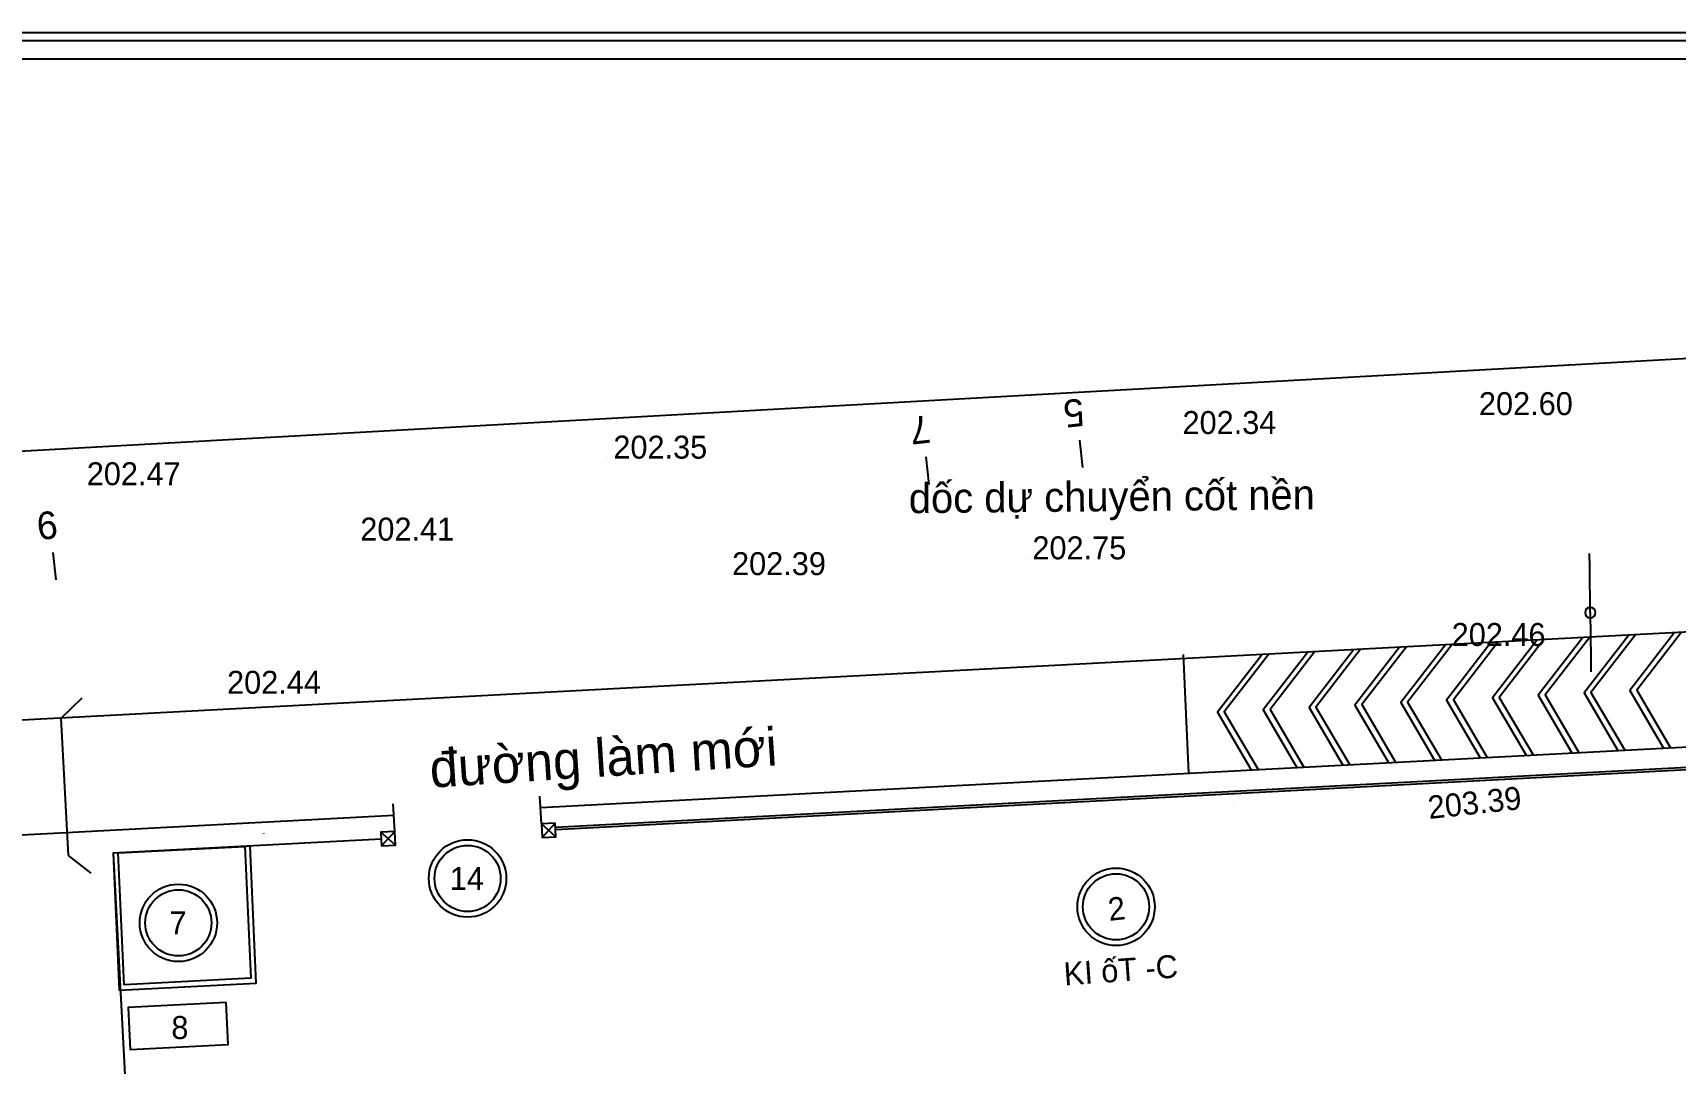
# Model space of a CAD drawing. Extents: x -31423 to 1909503, y -2344077 to 1640342.
# Drawn here: x 40923 to 112482, y 3447 to 48331 of the extents above; entities that cross this region are included whole.
import ezdxf

# ---------------------------------------------------------------- set-up
doc = ezdxf.new("R2010")
doc.units = 0
for name, color, linetype in [('Level 1', 7, 'Continuous'), ('Level 10', 7, 'Continuous'), ('Level 12', 7, 'Continuous'), ('Level 13', 7, 'Continuous'), ('Level 15', 7, 'Continuous'), ('Level 17', 7, 'Continuous'), ('Level 2', 7, 'Continuous'), ('Level 20', 7, 'Continuous'), ('Level 23', 7, 'Continuous'), ('Level 36', 7, 'Continuous'), ('Level 6', 7, 'Continuous'), ('Level 7', 7, 'Continuous')]:
    doc.layers.add(name, color=color, linetype=linetype)

# ---------------------------------------------------------------- blocks, each defined once
blk = doc.blocks.new('DIEN_L')
at = {"layer": 'Level 7'}
for p, q in [((-19.53, 3.47), (-25.42, 4.51)), ((0, 0), (-19.53, 3.47)), ((0, 0), (19.53, -3.47)), ((19.53, -3.47), (25.42, -4.51))]:
    blk.add_line(p, q, dxfattribs=at)
for start, end in [(169.93313, 349.93313), (349.93313, 169.93313)]:
    blk.add_arc((0, 0), 2.28, start, end, dxfattribs=at)
blk = doc.blocks.new('SC6460')
at = {"layer": 'Level 1'}
blk.add_line((0, 0), (0, 0), dxfattribs=at)
blk = doc.blocks.new('A$C450')
at = {"layer": 'Level 23'}
blk.add_lwpolyline([(6000, 6000), (0, 6000), (0, 0), (6000, 0)], close=True, dxfattribs=at)
for points in [[(6000, 6000), (0, 0)], [(6000, 0), (0, 6000)]]:
    blk.add_lwpolyline(points, dxfattribs=at)
blk = doc.blocks.new('KTC')
at = {"layer": 'Level 1'}
for p, q in [((419299, 296306), (11065, 296306)), ((417756, 294763), (12608, 294763))]:
    blk.add_line(p, q, dxfattribs=at)
at = {"layer": 'Level 2'}
blk.add_line((419975, 296983), (0, 296983), dxfattribs=at)

msp = doc.modelspace()

# ---------------------------------------------------------------- linework, layer by layer
at = {"layer": 'Level 1'}
for points in [[(149649, 24171), (-437, 16228)], [(43057, 19351), (42164, 18483)], [(63043, 14584), (147114, 19033)], [(42481, 12491), (42164, 18483)], [(7219, 11629), (56652, 14246)], [(43461, 11722), (42481, 12491)]]:
    msp.add_lwpolyline(points, dxfattribs=at)
at = {"layer": 'Level 10'}
for p, q in [((93188, 14859), (93188, 14858)), ((56059, 13906), (56057, 13906)), ((50974, 13445), (50975, 13440))]:
    msp.add_line(p, q, dxfattribs=at)
at = {"layer": 'Level 12'}
for p, q in [((86532, 30587), (86663, 29394)), ((79832, 29854), (79963, 28661)), ((41799, 25696), (41929, 24503))]:
    msp.add_line(p, q, dxfattribs=at)
at = {"layer": 'Level 13'}
for p, q in [((151210, 18246), (63695, 13608)), ((63081, 13876), (63017, 15083)), ((56689, 13541), (56626, 14745)), ((56106, 13210), (44422, 12594)), ((44422, 12594), (46921, -34991))]:
    msp.add_line(p, q, dxfattribs=at)
at = {"layer": 'Level 15'}
msp.add_line((115432, 16450), (63690, 13708), dxfattribs=at)
msp.add_lwpolyline([(50391, 12902), (50167, 12891), (50417, 7146), (44896, 6860), (44646, 12605), (44422, 12594), (44682, 6625), (50650, 6933), (50391, 12902)], dxfattribs=at)
at = {"layer": 'Level 17'}
for p, q in [((91290, 16079), (91056, 21252)), ((44646, 12605), (50167, 12891))]:
    msp.add_line(p, q, dxfattribs=at)
for points in [[(112459, 22203), (110509, 19684), (111981, 17174)], [(112758, 22219), (110808, 19699), (112281, 17190)], [(98779, 21479), (96830, 18960), (98302, 16450)], [(100477, 21569), (98527, 19049), (99999, 16540)], [(100776, 21585), (98827, 19065), (100299, 16556)], [(102474, 21675), (100524, 19155), (101996, 16645)], [(102773, 21690), (100824, 19171), (102296, 16661)], [(104471, 21780), (102521, 19261), (103993, 16751)], [(104770, 21796), (102821, 19277), (104293, 16767)], [(106468, 21886), (104518, 19367), (105990, 16857)], [(106767, 21902), (104817, 19382), (106290, 16873)], [(108465, 21992), (106515, 19472), (107987, 16963)], [(108764, 22008), (106814, 19488), (108287, 16978)], [(110462, 22097), (108512, 19578), (109984, 17068)], [(110761, 22113), (108811, 19594), (110284, 17084)], [(94486, 21252), (92536, 18732), (94008, 16223)], [(94785, 21268), (92836, 18748), (94308, 16239)], [(96483, 21358), (94533, 18838), (96005, 16328)], [(96782, 21373), (94833, 18854), (96305, 16344)], [(98480, 21463), (96530, 18944), (98002, 16434)]]:
    msp.add_lwpolyline(points, dxfattribs=at)
at = {"layer": 'Level 2'}
msp.add_lwpolyline([(171781, -48285), (165505, 37066), (-14454, 27038), (2779, -43944), (171781, -48285)], dxfattribs=at)
at = {"layer": 'Level 20'}
for centre, radius in [((59865, 11494), 1687), ((59865, 11494), 1441), ((88121, 10257), 1687), ((88121, 10257), 1441), ((47265, 9558), 1687), ((47265, 9558), 1441)]:
    msp.add_circle(centre, radius, dxfattribs=at)
at = {"layer": 'Level 36'}
msp.add_lwpolyline([(49342, 6091), (45078, 5877), (45170, 4039), (49434, 4253)], close=True, dxfattribs=at)

# ---------------------------------------------------------------- block references
at = {"layer": 'Level 1', "xscale": 0.5151612180285156, "yscale": 0.5151612179353834}
msp.add_blockref('KTC', (-31423, -104663), dxfattribs=at)
at = {"layer": 'Level 10', "xscale": 0.1, "yscale": 0.10000000000000002}
for p in [(103683, 31678), (90766, 30854), (65967, 29781), (43022, 28624), (54941, 26210), (84225, 25395), (71139, 24707), (102495, 21620), (49135, 19538)]:
    msp.add_blockref('SC6460', p, dxfattribs=at)
at = {"layer": 'Level 10', "xscale": 0.09999999999999999, "yscale": 0.10000000000000003, "rotation": 6.07875958614442}
msp.add_blockref('SC6460', (101408, 15049), dxfattribs=at)
at = {"layer": 'Level 23', "xscale": 0.09999999508151451, "yscale": 0.09999999999672843, "rotation": 2.9547432034011036}
for p in [(63112, 13277), (56121, 12910)]:
    msp.add_blockref('A$C450', p, dxfattribs=at)
at = {"layer": 'Level 7', "xscale": 100.00000000001725, "yscale": 99.99999999999999, "rotation": -79.26909055402233}
msp.add_blockref('DIEN_L', (108785, 23075), dxfattribs=at)

# ---------------------------------------------------------------- texts
at = {"layer": 'Level 10'}
for s, p in [('202.60', (103933, 31678)), ('202.34', (91016, 30854)), ('202.35', (66217, 29781)), ('202.47', (43272, 28624)), ('202.41', (55191, 26210)), ('202.75', (84475, 25395)), ('202.39', (71389, 24707)), ('202.46', (102745, 21620)), ('202.44', (49385, 19538))]:
    msp.add_text(s, height=1000, dxfattribs=at).set_placement(p)
msp.add_text('203.39', height=1000, rotation=6.07876, dxfattribs=at).set_placement((101762, 14082))
at = {"layer": 'Level 12'}
for s, p in [('5', (86661, 32412)), ('7', (79961, 31679)), ('9', (41928, 27521))]:
    msp.add_text(s, height=1200, rotation=186.23953, dxfattribs=at).set_placement(p)
at = {"layer": 'Level 20'}
for s, height, rotation, p in [('đường làm mới ', 1650, 3.70654, (58269, 15444)), ('2', 1000, 6.09835, (87827, 9643)), ('KI ốT -C', 1000, 4.03294, (85878, 6830))]:
    msp.add_text(s, height=height, rotation=rotation, dxfattribs=at).set_placement(p)
for s, p in [('14', (59089, 10994)), ('7', (46876, 9059)), ('8', (46958, 4498))]:
    msp.add_text(s, height=1000, dxfattribs=at).set_placement(p)
at = {"layer": 'Level 6'}
msp.add_text('dốc dự chuyển cốt nền', height=1300, rotation=0.54784, dxfattribs=at).set_placement((79097, 27405))

doc.saveas('drawing.dxf')
